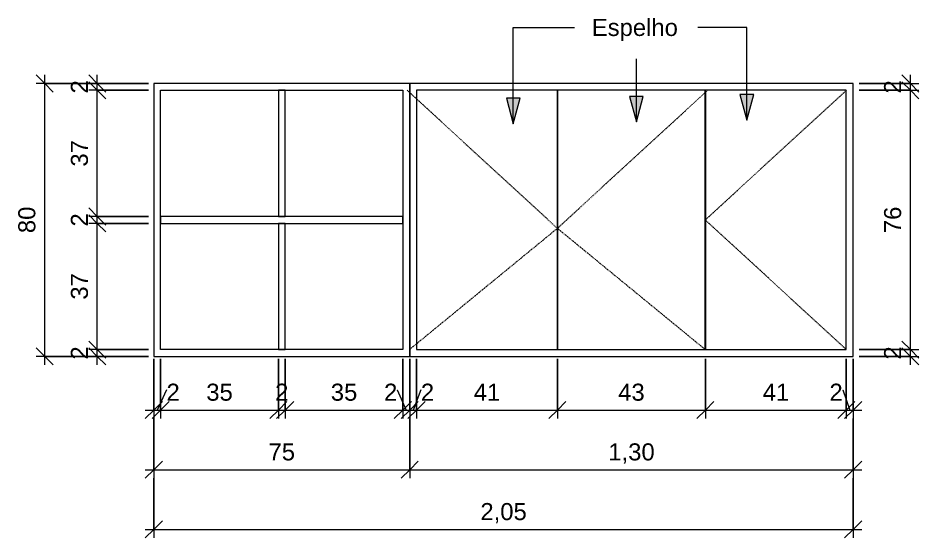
# Model space of a CAD drawing. Header units: millimetres. Extents: x -8782 to 13490, y -7093 to 2572.
# Drawn here: x 5673 to 8314, y 1048 to 2572 of the extents above; entities that cross this region are included whole.
import ezdxf

# ---------------------------------------------------------------- set-up
doc = ezdxf.new("R2010")
doc.units = ezdxf.units.MM
doc.linetypes.add('Overhead', pattern=[3.96875, 2.38125, -1.5875])
for name, color, linetype, lineweight in [('A-ANNO-DIMS', 211, 'Continuous', 9), ('A-ANNO-DIMS-25', 211, 'Continuous', 9), ('A-FLOR-OVHD', 1, 'Overhead', 9), ('G-ANNO-TEXT', 231, 'Continuous', 9), ('I-FURN', 30, 'Continuous', 9)]:
    doc.layers.add(name, color=color, linetype=linetype, lineweight=lineweight)
doc.styles.add('@Arial Unicode MS', font='ARIALUNI.TTF', dxfattribs={"height": 50})
doc.styles.add('Arial', font='arial.ttf', dxfattribs={"height": 50})
doc.dimstyles.new('CRT_-__Metros_-_Linha_de_chamada_3_5_mm', dxfattribs={"dimscale": 304.8, "dimtxt": 50.292243, "dimasz": 0.164042, "dimexe": 0.082021, "dimexo": 0.0625, "dimgap": 0.04101, "dimtad": 1, "dimdec": 0, "dimlfac": 0.1, "dimdsep": 46, "dimtxsty": '@Arial Unicode MS', "dimblk1": 'OBLIQUE', "dimblk2": 'OBLIQUE', "dimsah": 1, "dimcen": 0.09, "dimdle": 0.082021, "dimazin": 0, "dimtfac": 1, "dimtdec": 4, "dimtix": 1, "dimtmove": 0, "dimatfit": 3, "dimfxl": 0.492126, "dimfxlon": 1, "dimtvp": 1, "dimtolj": 1, "dimtzin": 0, "dimarcsym": 2})
doc.dimstyles.new('CRT_-__Metros_-_Linha_de_chamada_3_5_mm_1', dxfattribs={"dimscale": 304.8, "dimtxt": 50.292243, "dimasz": 0.164042, "dimexe": 0.082021, "dimexo": 0.0625, "dimgap": 0.04101, "dimtad": 1, "dimlfac": 0.001, "dimrnd": 0.01, "dimzin": 0, "dimdsep": 46, "dimtxsty": '@Arial Unicode MS', "dimblk1": 'OBLIQUE', "dimblk2": 'OBLIQUE', "dimsah": 1, "dimcen": 0.09, "dimdle": 0.082021, "dimazin": 0, "dimtfac": 1, "dimtdec": 4, "dimtix": 1, "dimtmove": 0, "dimatfit": 3, "dimfxl": 0.492126, "dimfxlon": 1, "dimtvp": 1, "dimtolj": 1, "dimtzin": 0, "dimarcsym": 2})
doc.dimstyles.new('CRT_-__Metros_-_Linha_de_chamada_3_5_mm_2', dxfattribs={"dimscale": 304.8, "dimtxt": 50.292243, "dimasz": 0.164042, "dimexe": 0.082021, "dimexo": 0.0625, "dimgap": 0.04101, "dimtad": 1, "dimdec": 0, "dimlfac": 0.1, "dimdsep": 46, "dimtxsty": '@Arial Unicode MS', "dimblk1": 'OBLIQUE', "dimblk2": 'OBLIQUE', "dimsah": 1, "dimcen": 0.09, "dimdle": 0.082021, "dimazin": 0, "dimtfac": 1, "dimtdec": 4, "dimtix": 1, "dimtmove": 1, "dimatfit": 3, "dimfxl": 0.492126, "dimfxlon": 1, "dimtvp": 1, "dimtolj": 1, "dimtzin": 0, "dimarcsym": 2})

# ---------------------------------------------------------------- blocks, each defined once
blk = doc.blocks.new('ARMÁRIO BANHEIRO - ARMÁRIO BANHEIRO-4333011-VISTA FRONTAL ARMÁRIO')
at = {"layer": 'I-FURN'}
for p, q in [((-14629.650772, 2380), (-15379.650772, 2380)), ((-15379.650772, 2380), (-15379.650772, 1580)), ((-14629.650772, 1580), (-14629.650772, 2380)), ((-13329.650772, 2380), (-14629.650772, 2380)), ((-14629.650772, 2380), (-14629.650772, 1580)), ((-13329.650772, 1580), (-13329.650772, 2380)), ((-15359.650772, 1600), (-15359.650772, 2360)), ((-15359.650772, 2360), (-14649.650772, 2360)), ((-14994.650772, 2360), (-15014.650772, 2360)), ((-15014.650772, 2360), (-15014.650772, 1990)), ((-14994.650772, 1990), (-14994.650772, 2360)), ((-14649.650772, 2360), (-14649.650772, 1600)), ((-14196.650772, 2360), (-14609.650772, 2360)), ((-14609.650772, 2360), (-14609.650772, 1600)), ((-14196.650772, 1600), (-14196.650772, 2360)), ((-14196.150772, 2360), (-14196.650772, 2360)), ((-14196.650772, 2360), (-14196.150772, 2360)), ((-13763.150772, 2360), (-14196.150772, 2360)), ((-14196.150772, 2360), (-14196.150772, 1600)), ((-13763.150772, 1600), (-13763.150772, 2360)), ((-13762.650772, 2360), (-13763.150772, 2360)), ((-13763.150772, 2360), (-13762.650772, 2360)), ((-13349.650772, 2360), (-13762.650772, 2360)), ((-13762.650772, 2360), (-13762.650772, 1600)), ((-13349.650772, 1600), (-13349.650772, 2360)), ((-14649.650772, 1990), (-15359.650772, 1990)), ((-15359.650772, 1990), (-15359.650772, 1970)), ((-15014.650772, 1990), (-14994.650772, 1990)), ((-14649.650772, 1970), (-14649.650772, 1990)), ((-15359.650772, 1970), (-14649.650772, 1970)), ((-14994.650772, 1970), (-15014.650772, 1970)), ((-15014.650772, 1970), (-15014.650772, 1600)), ((-14994.650772, 1600), (-14994.650772, 1970)), ((-14649.650772, 1600), (-15359.650772, 1600)), ((-15014.650772, 1600), (-14994.650772, 1600)), ((-14609.650772, 1600), (-14196.650772, 1600)), ((-14196.650772, 1600), (-14196.150772, 1600)), ((-14196.150772, 1600), (-14196.650772, 1600)), ((-14196.150772, 1600), (-13763.150772, 1600)), ((-13763.150772, 1600), (-13762.650772, 1600)), ((-13762.650772, 1600), (-13763.150772, 1600)), ((-13762.650772, 1600), (-13349.650772, 1600)), ((-15379.650772, 1580), (-15279.650772, 1580)), ((-15279.650772, 1580), (-14629.650772, 1580)), ((-14629.650772, 1580), (-13979.650772, 1580)), ((-13979.650772, 1580), (-13329.650772, 1580))]:
    blk.add_line(p, q, dxfattribs=at)
blk = doc.blocks.new('DIMBLOCK48-VISTA FRONTAL ARMÁRIO')
at = {"layer": 'A-ANNO-DIMS-25'}
for p, q in [((6070.7, 1572.6), (6070.7, 1397.6)), ((6070.7, 1422.6), (6070.7, 1572.6)), ((6090.7, 1572.6), (6090.7, 1397.6)), ((6090.7, 1422.6), (6090.7, 1572.6)), ((6107.9, 1481.7), (6080.7, 1422.6)), ((6107.9, 1481.7), (6107.9, 1481.7)), ((6045.7, 1422.6), (6090.7, 1422.6))]:
    blk.add_line(p, q, dxfattribs=at)
at = {"layer": 'A-ANNO-DIMS-25', "lineweight": 18}
for p, q in [((6070.7, 1422.6), (6095.7, 1447.6)), ((6090.7, 1422.6), (6115.7, 1447.6)), ((6070.7, 1422.6), (6045.7, 1397.6)), ((6090.7, 1422.6), (6065.7, 1397.6))]:
    blk.add_line(p, q, dxfattribs=at)
at = {"layer": 'A-ANNO-DIMS-25', "color": 0, "insert": (6107.9, 1500), "char_height": 50, "width": 46.468, "attachment_point": 1, "line_spacing_factor": 1.117605, "style": '@Arial Unicode MS'}
blk.add_mtext('2', dxfattribs=at)
blk = doc.blocks.new('_Oblique')
at = {"color": 0, "linetype": 'ByBlock', "lineweight": -2}
blk.add_line((-0.5, -0.5), (0.5, 0.5), dxfattribs=at)
blk = doc.blocks.new('DIMBLOCK49-VISTA FRONTAL ARMÁRIO')
at = {"layer": 'A-ANNO-DIMS-25'}
for p, q in [((6090.7, 1572.6), (6090.7, 1397.6)), ((6090.7, 1422.6), (6090.7, 1572.6)), ((6435.7, 1572.6), (6435.7, 1397.6)), ((6435.7, 1422.6), (6435.7, 1572.6)), ((6090.7, 1422.6), (6435.7, 1422.6))]:
    blk.add_line(p, q, dxfattribs=at)
at = {"layer": 'A-ANNO-DIMS-25', "lineweight": 18}
for p, q in [((6090.7, 1422.6), (6115.7, 1447.6)), ((6435.7, 1422.6), (6460.7, 1447.6)), ((6090.7, 1422.6), (6065.7, 1397.6)), ((6435.7, 1422.6), (6410.7, 1397.6))]:
    blk.add_line(p, q, dxfattribs=at)
at = {"layer": 'A-ANNO-DIMS-25', "color": 0, "insert": (6224.5, 1500), "char_height": 50, "width": 92.937, "attachment_point": 1, "line_spacing_factor": 1.117605, "style": '@Arial Unicode MS'}
blk.add_mtext('35', dxfattribs=at)
blk = doc.blocks.new('DIMBLOCK50-VISTA FRONTAL ARMÁRIO')
at = {"layer": 'A-ANNO-DIMS-25'}
for p, q in [((6435.7, 1572.6), (6435.7, 1397.6)), ((6435.7, 1422.6), (6435.7, 1572.6)), ((6455.7, 1572.6), (6455.7, 1397.6)), ((6455.7, 1422.6), (6455.7, 1572.6)), ((6435.7, 1422.6), (6455.7, 1422.6))]:
    blk.add_line(p, q, dxfattribs=at)
at = {"layer": 'A-ANNO-DIMS-25', "lineweight": 18}
for p, q in [((6435.7, 1422.6), (6460.7, 1447.6)), ((6455.7, 1422.6), (6480.7, 1447.6)), ((6435.7, 1422.6), (6410.7, 1397.6)), ((6455.7, 1422.6), (6430.7, 1397.6))]:
    blk.add_line(p, q, dxfattribs=at)
at = {"layer": 'A-ANNO-DIMS-25', "color": 0, "insert": (6426.3, 1500), "char_height": 50, "width": 46.468, "attachment_point": 1, "line_spacing_factor": 1.117605, "style": '@Arial Unicode MS'}
blk.add_mtext('2', dxfattribs=at)
blk = doc.blocks.new('DIMBLOCK51-VISTA FRONTAL ARMÁRIO')
at = {"layer": 'A-ANNO-DIMS-25'}
for p, q in [((6455.7, 1572.6), (6455.7, 1397.6)), ((6455.7, 1422.6), (6455.7, 1572.6)), ((6800.7, 1572.6), (6800.7, 1397.6)), ((6800.7, 1422.6), (6800.7, 1572.6)), ((6455.7, 1422.6), (6800.7, 1422.6))]:
    blk.add_line(p, q, dxfattribs=at)
at = {"layer": 'A-ANNO-DIMS-25', "lineweight": 18}
for p, q in [((6455.7, 1422.6), (6480.7, 1447.6)), ((6800.7, 1422.6), (6825.7, 1447.6)), ((6455.7, 1422.6), (6430.7, 1397.6)), ((6800.7, 1422.6), (6775.7, 1397.6))]:
    blk.add_line(p, q, dxfattribs=at)
at = {"layer": 'A-ANNO-DIMS-25', "color": 0, "insert": (6589.5, 1500), "char_height": 50, "width": 92.937, "attachment_point": 1, "line_spacing_factor": 1.117605, "style": '@Arial Unicode MS'}
blk.add_mtext('35', dxfattribs=at)
blk = doc.blocks.new('DIMBLOCK52-VISTA FRONTAL ARMÁRIO')
at = {"layer": 'A-ANNO-DIMS-25'}
for p, q in [((6800.7, 1572.6), (6800.7, 1397.6)), ((6800.7, 1422.6), (6800.7, 1572.6)), ((6820.7, 1572.6), (6820.7, 1397.6)), ((6820.7, 1422.6), (6820.7, 1572.6)), ((6784.3, 1481.7), (6810.7, 1422.6)), ((6784.3, 1481.7), (6784.3, 1481.7)), ((6800.7, 1422.6), (6820.7, 1422.6))]:
    blk.add_line(p, q, dxfattribs=at)
at = {"layer": 'A-ANNO-DIMS-25', "lineweight": 18}
for p, q in [((6800.7, 1422.6), (6825.7, 1447.6)), ((6820.7, 1422.6), (6845.7, 1447.6)), ((6800.7, 1422.6), (6775.7, 1397.6)), ((6820.7, 1422.6), (6795.7, 1397.6))]:
    blk.add_line(p, q, dxfattribs=at)
at = {"layer": 'A-ANNO-DIMS-25', "color": 0, "insert": (6745.6, 1500), "char_height": 50, "width": 46.468, "attachment_point": 1, "line_spacing_factor": 1.117605, "style": '@Arial Unicode MS'}
blk.add_mtext('2', dxfattribs=at)
blk = doc.blocks.new('DIMBLOCK53-VISTA FRONTAL ARMÁRIO')
at = {"layer": 'A-ANNO-DIMS-25'}
for p, q in [((6820.7, 1572.6), (6820.7, 1397.6)), ((6820.7, 1422.6), (6820.7, 1572.6)), ((6840.7, 1572.6), (6840.7, 1397.6)), ((6840.7, 1422.6), (6840.7, 1572.6)), ((6853.5, 1481.7), (6830.7, 1422.6)), ((6853.5, 1481.7), (6853.5, 1481.7)), ((6820.7, 1422.6), (6840.7, 1422.6))]:
    blk.add_line(p, q, dxfattribs=at)
at = {"layer": 'A-ANNO-DIMS-25', "lineweight": 18}
for p, q in [((6820.7, 1422.6), (6845.7, 1447.6)), ((6840.7, 1422.6), (6865.7, 1447.6)), ((6820.7, 1422.6), (6795.7, 1397.6)), ((6840.7, 1422.6), (6815.7, 1397.6))]:
    blk.add_line(p, q, dxfattribs=at)
at = {"layer": 'A-ANNO-DIMS-25', "color": 0, "insert": (6853.5, 1500), "char_height": 50, "width": 46.468, "attachment_point": 1, "line_spacing_factor": 1.117605, "style": '@Arial Unicode MS'}
blk.add_mtext('2', dxfattribs=at)
blk = doc.blocks.new('DIMBLOCK54-VISTA FRONTAL ARMÁRIO')
at = {"layer": 'A-ANNO-DIMS-25'}
for p, q in [((6840.7, 1572.6), (6840.7, 1397.6)), ((6840.7, 1422.6), (6840.7, 1572.6)), ((7253.7, 1572.6), (7253.7, 1397.6)), ((7253.7, 1422.6), (7253.7, 1572.6)), ((6840.7, 1422.6), (7253.7, 1422.6))]:
    blk.add_line(p, q, dxfattribs=at)
at = {"layer": 'A-ANNO-DIMS-25', "lineweight": 18}
for p, q in [((6840.7, 1422.6), (6865.7, 1447.6)), ((7253.7, 1422.6), (7278.7, 1447.6)), ((6840.7, 1422.6), (6815.7, 1397.6)), ((7253.7, 1422.6), (7228.7, 1397.6))]:
    blk.add_line(p, q, dxfattribs=at)
at = {"layer": 'A-ANNO-DIMS-25', "color": 0, "insert": (7008.5, 1500), "char_height": 50, "width": 92.937, "attachment_point": 1, "line_spacing_factor": 1.117605, "style": '@Arial Unicode MS'}
blk.add_mtext('41', dxfattribs=at)
blk = doc.blocks.new('DIMBLOCK55-VISTA FRONTAL ARMÁRIO')
at = {"layer": 'A-ANNO-DIMS-25'}
for p, q in [((7253.7, 1572.6), (7253.7, 1397.6)), ((7253.7, 1422.6), (7253.7, 1572.6)), ((7687.7, 1572.6), (7687.7, 1397.6)), ((7687.7, 1422.6), (7687.7, 1572.6)), ((7253.7, 1422.6), (7687.7, 1422.6))]:
    blk.add_line(p, q, dxfattribs=at)
at = {"layer": 'A-ANNO-DIMS-25', "lineweight": 18}
for p, q in [((7253.7, 1422.6), (7278.7, 1447.6)), ((7687.7, 1422.6), (7712.7, 1447.6)), ((7253.7, 1422.6), (7228.7, 1397.6)), ((7687.7, 1422.6), (7662.7, 1397.6))]:
    blk.add_line(p, q, dxfattribs=at)
at = {"layer": 'A-ANNO-DIMS-25', "color": 0, "insert": (7432, 1500), "char_height": 50, "width": 92.937, "attachment_point": 1, "line_spacing_factor": 1.117605, "style": '@Arial Unicode MS'}
blk.add_mtext('43', dxfattribs=at)
blk = doc.blocks.new('DIMBLOCK56-VISTA FRONTAL ARMÁRIO')
at = {"layer": 'A-ANNO-DIMS-25'}
for p, q in [((7687.7, 1572.6), (7687.7, 1397.6)), ((7687.7, 1422.6), (7687.7, 1572.6)), ((8100.7, 1572.6), (8100.7, 1397.6)), ((8100.7, 1422.6), (8100.7, 1572.6)), ((7687.7, 1422.6), (8100.7, 1422.6))]:
    blk.add_line(p, q, dxfattribs=at)
at = {"layer": 'A-ANNO-DIMS-25', "lineweight": 18}
for p, q in [((7687.7, 1422.6), (7712.7, 1447.6)), ((8100.7, 1422.6), (8125.7, 1447.6)), ((7687.7, 1422.6), (7662.7, 1397.6)), ((8100.7, 1422.6), (8075.7, 1397.6))]:
    blk.add_line(p, q, dxfattribs=at)
at = {"layer": 'A-ANNO-DIMS-25', "color": 0, "insert": (7855.5, 1500), "char_height": 50, "width": 92.937, "attachment_point": 1, "line_spacing_factor": 1.117605, "style": '@Arial Unicode MS'}
blk.add_mtext('41', dxfattribs=at)
blk = doc.blocks.new('DIMBLOCK57-VISTA FRONTAL ARMÁRIO')
at = {"layer": 'A-ANNO-DIMS-25'}
for p, q in [((8100.7, 1572.6), (8100.7, 1397.6)), ((8100.7, 1422.6), (8100.7, 1572.6)), ((8120.7, 1572.6), (8120.7, 1397.6)), ((8120.7, 1422.6), (8120.7, 1572.6)), ((8090, 1481.7), (8110.7, 1422.6)), ((8090, 1481.7), (8090, 1481.7)), ((8100.7, 1422.6), (8145.7, 1422.6))]:
    blk.add_line(p, q, dxfattribs=at)
at = {"layer": 'A-ANNO-DIMS-25', "lineweight": 18}
for p, q in [((8100.7, 1422.6), (8125.7, 1447.6)), ((8120.7, 1422.6), (8145.7, 1447.6)), ((8100.7, 1422.6), (8075.7, 1397.6)), ((8120.7, 1422.6), (8095.7, 1397.6))]:
    blk.add_line(p, q, dxfattribs=at)
at = {"layer": 'A-ANNO-DIMS-25', "color": 0, "insert": (8051.3, 1500), "char_height": 50, "width": 46.468, "attachment_point": 1, "line_spacing_factor": 1.117605, "style": '@Arial Unicode MS'}
blk.add_mtext('2', dxfattribs=at)
blk = doc.blocks.new('DIMBLOCK58-VISTA FRONTAL ARMÁRIO')
at = {"layer": 'A-ANNO-DIMS-25'}
for p, q in [((6070.7, 1397.6), (6070.7, 1222.6)), ((6070.7, 1247.6), (6070.7, 1397.6)), ((6820.7, 1397.6), (6820.7, 1222.6)), ((6820.7, 1247.6), (6820.7, 1397.6)), ((6045.7, 1247.6), (6820.7, 1247.6))]:
    blk.add_line(p, q, dxfattribs=at)
at = {"layer": 'A-ANNO-DIMS-25', "lineweight": 18}
for p, q in [((6070.7, 1247.6), (6095.7, 1272.6)), ((6820.7, 1247.6), (6845.7, 1272.6)), ((6070.7, 1247.6), (6045.7, 1222.6)), ((6820.7, 1247.6), (6795.7, 1222.6))]:
    blk.add_line(p, q, dxfattribs=at)
at = {"layer": 'A-ANNO-DIMS-25', "color": 0, "insert": (6407, 1325), "char_height": 50, "width": 92.937, "attachment_point": 1, "line_spacing_factor": 1.117605, "style": '@Arial Unicode MS'}
blk.add_mtext('75', dxfattribs=at)
blk = doc.blocks.new('DIMBLOCK59-VISTA FRONTAL ARMÁRIO')
at = {"layer": 'A-ANNO-DIMS-25'}
for p, q in [((6820.7, 1397.6), (6820.7, 1222.6)), ((6820.7, 1247.6), (6820.7, 1397.6)), ((8120.7, 1397.6), (8120.7, 1222.6)), ((8120.7, 1247.6), (8120.7, 1397.6)), ((6820.7, 1247.6), (8145.7, 1247.6))]:
    blk.add_line(p, q, dxfattribs=at)
at = {"layer": 'A-ANNO-DIMS-25', "lineweight": 18}
for p, q in [((6820.7, 1247.6), (6845.7, 1272.6)), ((8120.7, 1247.6), (8145.7, 1272.6)), ((6820.7, 1247.6), (6795.7, 1222.6)), ((8120.7, 1247.6), (8095.7, 1222.6))]:
    blk.add_line(p, q, dxfattribs=at)
at = {"layer": 'A-ANNO-DIMS-25', "color": 0, "insert": (7403, 1325), "char_height": 50, "width": 162.337, "attachment_point": 1, "line_spacing_factor": 1.117605, "style": '@Arial Unicode MS'}
blk.add_mtext('1,30', dxfattribs=at)
blk = doc.blocks.new('DIMBLOCK60-VISTA FRONTAL ARMÁRIO')
at = {"layer": 'A-ANNO-DIMS-25'}
for p, q in [((6070.7, 1222.6), (6070.7, 1047.6)), ((6070.7, 1072.6), (6070.7, 1222.6)), ((8120.7, 1222.6), (8120.7, 1047.6)), ((8120.7, 1072.6), (8120.7, 1222.6)), ((6045.7, 1072.6), (8145.7, 1072.6))]:
    blk.add_line(p, q, dxfattribs=at)
at = {"layer": 'A-ANNO-DIMS-25', "lineweight": 18}
for p, q in [((6070.7, 1072.6), (6095.7, 1097.6)), ((8120.7, 1072.6), (8145.7, 1097.6)), ((6070.7, 1072.6), (6045.7, 1047.6)), ((8120.7, 1072.6), (8095.7, 1047.6))]:
    blk.add_line(p, q, dxfattribs=at)
at = {"layer": 'A-ANNO-DIMS-25', "color": 0, "insert": (7028, 1150), "char_height": 50, "width": 162.337, "attachment_point": 1, "line_spacing_factor": 1.117605, "style": '@Arial Unicode MS'}
blk.add_mtext('2,05', dxfattribs=at)
blk = doc.blocks.new('DIMBLOCK61-VISTA FRONTAL ARMÁRIO')
at = {"layer": 'A-ANNO-DIMS-25', "lineweight": 18}
for p, q in [((5904.9, 1600), (5879.9, 1625)), ((5904.9, 1580), (5879.9, 1605)), ((5904.9, 1600), (5929.9, 1575)), ((5904.9, 1580), (5929.9, 1555))]:
    blk.add_line(p, q, dxfattribs=at)
at = {"layer": 'A-ANNO-DIMS-25'}
for p, q in [((6054.9, 1600), (5879.9, 1600)), ((5904.9, 1555), (5904.9, 1600)), ((5904.9, 1600), (6054.9, 1600)), ((6054.9, 1580), (5879.9, 1580)), ((5904.9, 1580), (6054.9, 1580))]:
    blk.add_line(p, q, dxfattribs=at)
at = {"layer": 'A-ANNO-DIMS-25', "color": 0, "insert": (5827.5, 1570.6), "char_height": 50, "width": 46.468, "attachment_point": 1, "rotation": 90, "line_spacing_factor": 1.117605, "style": '@Arial Unicode MS'}
blk.add_mtext('2', dxfattribs=at)
blk = doc.blocks.new('DIMBLOCK62-VISTA FRONTAL ARMÁRIO')
at = {"layer": 'A-ANNO-DIMS-25', "lineweight": 18}
for p, q in [((5904.9, 1970), (5879.9, 1995)), ((5904.9, 1970), (5929.9, 1945)), ((5904.9, 1600), (5879.9, 1625)), ((5904.9, 1600), (5929.9, 1575))]:
    blk.add_line(p, q, dxfattribs=at)
at = {"layer": 'A-ANNO-DIMS-25'}
for p, q in [((6054.9, 1970), (5879.9, 1970)), ((5904.9, 1600), (5904.9, 1970)), ((5904.9, 1970), (6054.9, 1970)), ((6054.9, 1600), (5879.9, 1600)), ((5904.9, 1600), (6054.9, 1600))]:
    blk.add_line(p, q, dxfattribs=at)
at = {"layer": 'A-ANNO-DIMS-25', "color": 0, "insert": (5827.5, 1746.3), "char_height": 50, "width": 92.937, "attachment_point": 1, "rotation": 90, "line_spacing_factor": 1.117605, "style": '@Arial Unicode MS'}
blk.add_mtext('37', dxfattribs=at)
blk = doc.blocks.new('DIMBLOCK63-VISTA FRONTAL ARMÁRIO')
at = {"layer": 'A-ANNO-DIMS-25', "lineweight": 18}
for p, q in [((5904.9, 1990), (5879.9, 2015)), ((5904.9, 1970), (5879.9, 1995)), ((5904.9, 1990), (5929.9, 1965)), ((5904.9, 1970), (5929.9, 1945))]:
    blk.add_line(p, q, dxfattribs=at)
at = {"layer": 'A-ANNO-DIMS-25'}
for p, q in [((6054.9, 1990), (5879.9, 1990)), ((5904.9, 1970), (5904.9, 1990)), ((5904.9, 1990), (6054.9, 1990)), ((6054.9, 1970), (5879.9, 1970)), ((5904.9, 1970), (6054.9, 1970))]:
    blk.add_line(p, q, dxfattribs=at)
at = {"layer": 'A-ANNO-DIMS-25', "color": 0, "insert": (5827.5, 1960.6), "char_height": 50, "width": 46.468, "attachment_point": 1, "rotation": 90, "line_spacing_factor": 1.117605, "style": '@Arial Unicode MS'}
blk.add_mtext('2', dxfattribs=at)
blk = doc.blocks.new('DIMBLOCK64-VISTA FRONTAL ARMÁRIO')
at = {"layer": 'A-ANNO-DIMS-25', "lineweight": 18}
for p, q in [((5904.9, 2360), (5879.9, 2385)), ((5904.9, 2360), (5929.9, 2335)), ((5904.9, 1990), (5879.9, 2015)), ((5904.9, 1990), (5929.9, 1965))]:
    blk.add_line(p, q, dxfattribs=at)
at = {"layer": 'A-ANNO-DIMS-25'}
for p, q in [((6054.9, 2360), (5879.9, 2360)), ((5904.9, 1990), (5904.9, 2360)), ((5904.9, 2360), (6054.9, 2360)), ((6054.9, 1990), (5879.9, 1990)), ((5904.9, 1990), (6054.9, 1990))]:
    blk.add_line(p, q, dxfattribs=at)
at = {"layer": 'A-ANNO-DIMS-25', "color": 0, "insert": (5827.5, 2136.3), "char_height": 50, "width": 92.937, "attachment_point": 1, "rotation": 90, "line_spacing_factor": 1.117605, "style": '@Arial Unicode MS'}
blk.add_mtext('37', dxfattribs=at)
blk = doc.blocks.new('DIMBLOCK65-VISTA FRONTAL ARMÁRIO')
at = {"layer": 'A-ANNO-DIMS-25', "lineweight": 18}
for p, q in [((5904.9, 2380), (5879.9, 2405)), ((5904.9, 2360), (5879.9, 2385)), ((5904.9, 2380), (5929.9, 2355)), ((5904.9, 2360), (5929.9, 2335))]:
    blk.add_line(p, q, dxfattribs=at)
at = {"layer": 'A-ANNO-DIMS-25'}
for p, q in [((5904.9, 2360), (5904.9, 2405)), ((6054.9, 2380), (5879.9, 2380)), ((5904.9, 2380), (6054.9, 2380)), ((6054.9, 2360), (5879.9, 2360)), ((5904.9, 2360), (6054.9, 2360))]:
    blk.add_line(p, q, dxfattribs=at)
at = {"layer": 'A-ANNO-DIMS-25', "color": 0, "insert": (5827.5, 2350.6), "char_height": 50, "width": 46.468, "attachment_point": 1, "rotation": 90, "line_spacing_factor": 1.117605, "style": '@Arial Unicode MS'}
blk.add_mtext('2', dxfattribs=at)
blk = doc.blocks.new('DIMBLOCK66-VISTA FRONTAL ARMÁRIO')
at = {"layer": 'A-ANNO-DIMS-25', "lineweight": 18}
for p, q in [((5750.7, 2380), (5725.7, 2405)), ((5750.7, 2380), (5775.7, 2355)), ((5750.7, 1580), (5725.7, 1605)), ((5750.7, 1580), (5775.7, 1555))]:
    blk.add_line(p, q, dxfattribs=at)
at = {"layer": 'A-ANNO-DIMS-25'}
for p, q in [((5750.7, 1555), (5750.7, 2405)), ((5900.7, 2380), (5725.7, 2380)), ((5750.7, 2380), (5900.7, 2380)), ((5900.7, 1580), (5725.7, 1580)), ((5750.7, 1580), (5900.7, 1580))]:
    blk.add_line(p, q, dxfattribs=at)
at = {"layer": 'A-ANNO-DIMS-25', "color": 0, "insert": (5673.3, 1941.3), "char_height": 50, "width": 92.937, "attachment_point": 1, "rotation": 90, "line_spacing_factor": 1.117605, "style": '@Arial Unicode MS'}
blk.add_mtext('80', dxfattribs=at)
blk = doc.blocks.new('DIMBLOCK67-VISTA FRONTAL ARMÁRIO')
at = {"layer": 'A-ANNO-DIMS-25', "lineweight": 18}
for p, q in [((8288.7, 1600), (8263.7, 1625)), ((8288.7, 1580), (8263.7, 1605)), ((8288.7, 1600), (8313.7, 1575)), ((8288.7, 1580), (8313.7, 1555))]:
    blk.add_line(p, q, dxfattribs=at)
at = {"layer": 'A-ANNO-DIMS-25'}
for p, q in [((8138.7, 1600), (8313.7, 1600)), ((8288.7, 1600), (8138.7, 1600)), ((8288.7, 1555), (8288.7, 1600)), ((8138.7, 1580), (8313.7, 1580)), ((8288.7, 1580), (8138.7, 1580))]:
    blk.add_line(p, q, dxfattribs=at)
at = {"layer": 'A-ANNO-DIMS-25', "color": 0, "insert": (8211.3, 1570.6), "char_height": 50, "width": 46.468, "attachment_point": 1, "rotation": 90, "line_spacing_factor": 1.117605, "style": '@Arial Unicode MS'}
blk.add_mtext('2', dxfattribs=at)
blk = doc.blocks.new('DIMBLOCK68-VISTA FRONTAL ARMÁRIO')
at = {"layer": 'A-ANNO-DIMS-25', "lineweight": 18}
for p, q in [((8288.7, 2360), (8263.7, 2385)), ((8288.7, 2360), (8313.7, 2335)), ((8288.7, 1600), (8263.7, 1625)), ((8288.7, 1600), (8313.7, 1575))]:
    blk.add_line(p, q, dxfattribs=at)
at = {"layer": 'A-ANNO-DIMS-25'}
for p, q in [((8138.7, 2360), (8313.7, 2360)), ((8288.7, 2360), (8138.7, 2360)), ((8288.7, 1600), (8288.7, 2360)), ((8138.7, 1600), (8313.7, 1600)), ((8288.7, 1600), (8138.7, 1600))]:
    blk.add_line(p, q, dxfattribs=at)
at = {"layer": 'A-ANNO-DIMS-25', "color": 0, "insert": (8211.3, 1941.3), "char_height": 50, "width": 92.937, "attachment_point": 1, "rotation": 90, "line_spacing_factor": 1.117605, "style": '@Arial Unicode MS'}
blk.add_mtext('76', dxfattribs=at)
blk = doc.blocks.new('DIMBLOCK69-VISTA FRONTAL ARMÁRIO')
at = {"layer": 'A-ANNO-DIMS-25', "lineweight": 18}
for p, q in [((8288.7, 2380), (8263.7, 2405)), ((8288.7, 2360), (8263.7, 2385)), ((8288.7, 2380), (8313.7, 2355)), ((8288.7, 2360), (8313.7, 2335))]:
    blk.add_line(p, q, dxfattribs=at)
at = {"layer": 'A-ANNO-DIMS-25'}
for p, q in [((8288.7, 2360), (8288.7, 2405)), ((8138.7, 2380), (8313.7, 2380)), ((8288.7, 2380), (8138.7, 2380)), ((8138.7, 2360), (8313.7, 2360)), ((8288.7, 2360), (8138.7, 2360))]:
    blk.add_line(p, q, dxfattribs=at)
at = {"layer": 'A-ANNO-DIMS-25', "color": 0, "insert": (8211.3, 2350.6), "char_height": 50, "width": 46.468, "attachment_point": 1, "rotation": 90, "line_spacing_factor": 1.117605, "style": '@Arial Unicode MS'}
blk.add_mtext('2', dxfattribs=at)

msp = doc.modelspace()

# ---------------------------------------------------------------- hatches: boundary and pattern name
at = {"layer": 'G-ANNO-TEXT'}
for points in [[(7124.249, 2261.888), (7144.345, 2336.888), (7104.152, 2336.888)], [(7485.169, 2267.169), (7505.265, 2342.169), (7465.072, 2342.169)], [(7809.077, 2272.833), (7829.173, 2347.833), (7788.981, 2347.833)]]:
    msp.add_hatch(color=7, dxfattribs=at).paths.add_polyline_path(points)

# ---------------------------------------------------------------- linework, layer by layer
at = {"layer": 'A-FLOR-OVHD'}
for p, q in [((6813.354, 2360), (7253.688, 1955.341)), ((7694.021, 2360), (7253.688, 1955.341)), ((8100.688, 2360), (7687.188, 1980)), ((7253.688, 1955.341), (6820.188, 1600)), ((7253.688, 1955.341), (7687.188, 1600)), ((7687.188, 1980), (8100.688, 1600))]:
    msp.add_line(p, q, dxfattribs=at)
at = {"layer": 'G-ANNO-TEXT', "color": 7}
for p, q in [((7124.249, 2544.265), (7303.744, 2544.265)), ((7124.249, 2261.888), (7124.249, 2544.265)), ((7666.594, 2544.265), (7664.966, 2544.265)), ((7809.077, 2544.265), (7666.594, 2544.265)), ((7809.077, 2272.833), (7809.077, 2544.265)), ((7485.169, 2267.169), (7485.169, 2451.957)), ((7144.345, 2336.888), (7104.152, 2336.888)), ((7104.152, 2336.888), (7124.249, 2261.888)), ((7124.249, 2261.888), (7144.345, 2336.888)), ((7505.265, 2342.169), (7465.072, 2342.169)), ((7465.072, 2342.169), (7485.169, 2267.169)), ((7485.169, 2267.169), (7505.265, 2342.169)), ((7829.173, 2347.833), (7788.981, 2347.833)), ((7788.981, 2347.833), (7809.077, 2272.833)), ((7809.077, 2272.833), (7829.173, 2347.833))]:
    msp.add_line(p, q, dxfattribs=at)

# ---------------------------------------------------------------- block references
at = {"layer": 'I-FURN'}
msp.add_blockref('ARMÁRIO BANHEIRO - ARMÁRIO BANHEIRO-4333011-VISTA FRONTAL ARMÁRIO', (21450.338, 0), dxfattribs=at)

# ---------------------------------------------------------------- texts
at = {"layer": 'G-ANNO-TEXT', "color": 7, "insert": (7354.544, 2569.265), "char_height": 50, "width": 314.66234, "attachment_point": 1, "style": 'Arial'}
msp.add_mtext('Espelho', dxfattribs=at)

# ---------------------------------------------------------------- dimensions: what is measured, and where the dimension line sits
at = {"layer": 'A-ANNO-DIMS'}
for base, p1, p2, override, picture, middle in [((5750.718, 2380), (5900.718, 1580), (5900.718, 2380), {"dimpost": '<>', "dimfxl": 800}, 'DIMBLOCK66-VISTA FRONTAL ARMÁRIO', (5712.672, 1980)), ((5904.897, 2380), (6054.897, 2360), (6054.897, 2380), {"dimpost": '<>', "dimfxl": 20}, 'DIMBLOCK65-VISTA FRONTAL ARMÁRIO', (5867.278, 2370)), ((8288.666, 2380), (8138.666, 2360), (8138.666, 2380), {"dimpost": '<>', "dimfxl": 20}, 'DIMBLOCK69-VISTA FRONTAL ARMÁRIO', (8251.047, 2370)), ((5904.897, 2360), (6054.897, 1990), (6054.897, 2360), {"dimpost": '<>', "dimfxl": 370}, 'DIMBLOCK64-VISTA FRONTAL ARMÁRIO', (5866.851, 2175)), ((8288.666, 2360), (8138.666, 1600), (8138.666, 2360), {"dimpost": '<>', "dimfxl": 760}, 'DIMBLOCK68-VISTA FRONTAL ARMÁRIO', (8250.62, 1980)), ((5904.897, 1990), (6054.897, 1970), (6054.897, 1990), {"dimpost": '<>', "dimfxl": 20}, 'DIMBLOCK63-VISTA FRONTAL ARMÁRIO', (5867.278, 1980)), ((5904.897, 1970), (6054.897, 1600), (6054.897, 1970), {"dimpost": '<>', "dimfxl": 370}, 'DIMBLOCK62-VISTA FRONTAL ARMÁRIO', (5866.851, 1785)), ((5904.897, 1600), (6054.897, 1580), (6054.897, 1600), {"dimpost": '<>', "dimfxl": 20}, 'DIMBLOCK61-VISTA FRONTAL ARMÁRIO', (5867.278, 1590)), ((8288.666, 1600), (8138.666, 1580), (8138.666, 1600), {"dimpost": '<>', "dimfxl": 20}, 'DIMBLOCK67-VISTA FRONTAL ARMÁRIO', (8251.047, 1590))]:
    dim = msp.add_linear_dim(base=base, p1=p1, p2=p2, angle=90, dimstyle='CRT_-__Metros_-_Linha_de_chamada_3_5_mm', override=override, dxfattribs=at)
    dim.commit()
    dim.dimension.update_dxf_attribs({"geometry": picture, "text_midpoint": middle})
for base, p1, p2, picture, middle in [((6090.688, 1422.611), (6070.688, 1572.611), (6090.688, 1572.611), 'DIMBLOCK48-VISTA FRONTAL ARMÁRIO', (6131.161, 1466.679)), ((6820.688, 1422.611), (6800.688, 1572.611), (6820.688, 1572.611), 'DIMBLOCK52-VISTA FRONTAL ARMÁRIO', (6768.813, 1466.679)), ((6840.688, 1422.611), (6820.688, 1572.611), (6840.688, 1572.611), 'DIMBLOCK53-VISTA FRONTAL ARMÁRIO', (6876.697, 1466.679)), ((8120.688, 1422.611), (8100.688, 1572.611), (8120.688, 1572.611), 'DIMBLOCK57-VISTA FRONTAL ARMÁRIO', (8074.489, 1466.679))]:
    dim = msp.add_linear_dim(base=base, p1=p1, p2=p2, dimstyle='CRT_-__Metros_-_Linha_de_chamada_3_5_mm_2', override={"dimpost": '<>', "dimfxl": 20}, dxfattribs=at)
    dim.commit()
    dim.dimension.update_dxf_attribs({"geometry": picture, "text_midpoint": middle, "dimtype": 160})
for base, p1, p2, dimstyle, override, picture, middle in [((6435.687516424, 1422.61050699), (6090.687516424, 1572.61050699), (6435.687516424, 1572.61050699), 'CRT_-__Metros_-_Linha_de_chamada_3_5_mm', {"dimpost": '<>', "dimfxl": 345}, 'DIMBLOCK49-VISTA FRONTAL ARMÁRIO', (6263.187516424, 1460.656209731)), ((6455.688, 1422.611), (6435.688, 1572.611), (6455.688, 1572.611), 'CRT_-__Metros_-_Linha_de_chamada_3_5_mm', {"dimpost": '<>', "dimfxl": 20}, 'DIMBLOCK50-VISTA FRONTAL ARMÁRIO', (6445.688, 1460.23)), ((6800.687516424, 1422.61050699), (6455.687516424, 1572.61050699), (6800.687516424, 1572.61050699), 'CRT_-__Metros_-_Linha_de_chamada_3_5_mm', {"dimpost": '<>', "dimfxl": 345}, 'DIMBLOCK51-VISTA FRONTAL ARMÁRIO', (6628.187516424, 1460.656209731)), ((7253.688, 1422.611), (6840.688, 1572.611), (7253.688, 1572.611), 'CRT_-__Metros_-_Linha_de_chamada_3_5_mm', {"dimpost": '<>', "dimfxl": 413}, 'DIMBLOCK54-VISTA FRONTAL ARMÁRIO', (7047.188, 1460.23)), ((7687.688, 1422.611), (7253.688, 1572.611), (7687.688, 1572.611), 'CRT_-__Metros_-_Linha_de_chamada_3_5_mm', {"dimpost": '<>', "dimfxl": 434}, 'DIMBLOCK55-VISTA FRONTAL ARMÁRIO', (7470.688, 1460.656)), ((8100.688, 1422.611), (7687.688, 1572.611), (8100.688, 1572.611), 'CRT_-__Metros_-_Linha_de_chamada_3_5_mm', {"dimpost": '<>', "dimfxl": 413}, 'DIMBLOCK56-VISTA FRONTAL ARMÁRIO', (7894.188, 1460.23)), ((6820.688, 1247.611), (6070.688, 1397.611), (6820.688, 1397.611), 'CRT_-__Metros_-_Linha_de_chamada_3_5_mm', {"dimpost": '<>', "dimfxl": 750}, 'DIMBLOCK58-VISTA FRONTAL ARMÁRIO', (6445.688, 1285.537)), ((8120.688, 1247.611), (6820.688, 1397.611), (8120.688, 1397.611), 'CRT_-__Metros_-_Linha_de_chamada_3_5_mm_1', {"dimpost": '<>', "dimfxl": 1300}, 'DIMBLOCK59-VISTA FRONTAL ARMÁRIO', (7470.688, 1285.656)), ((8120.688, 1072.611), (6070.688, 1222.611), (8120.688, 1222.611), 'CRT_-__Metros_-_Linha_de_chamada_3_5_mm_1', {"dimpost": '<>', "dimfxl": 2050}, 'DIMBLOCK60-VISTA FRONTAL ARMÁRIO', (7095.688, 1110.656))]:
    dim = msp.add_linear_dim(base=base, p1=p1, p2=p2, dimstyle=dimstyle, override=override, dxfattribs=at)
    dim.commit()
    dim.dimension.update_dxf_attribs({"geometry": picture, "text_midpoint": middle})

doc.saveas('drawing.dxf')
